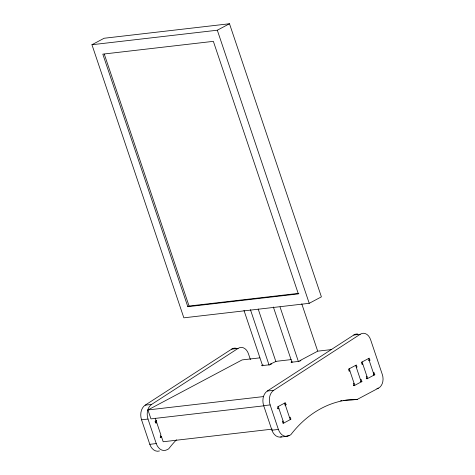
<?xml version="1.0" encoding="UTF-8"?>
<svg xmlns="http://www.w3.org/2000/svg" width="475" height="475" viewBox="0 0 475 475"><rect width="100%" height="100%" fill="white"/><g stroke="black" fill="none" stroke-linecap="round" stroke-linejoin="round"><path stroke-width="0.71" d="M159.469 450.959A10.806 7.962 83.4 0 1 149.803 444.315L141.55 419.793A11.608 8.55 83.4 0 1 145.178 405.157L231.64 349.149A9.904 7.297 83.4 0 1 236.609 348.43M145.178 405.157L151.626 404.409L238.088 348.401A9.904 7.297 83.4 0 1 248.502 353.934L250.396 359.563M281.61 436.822A10.806 7.962 83.4 0 1 271.938 430.184L263.684 405.656A11.608 8.55 83.4 0 1 267.312 391.026L353.78 335.017A9.904 7.297 83.4 0 1 357.723 334.056M267.312 391.026L273.76 390.278L360.228 334.269A9.904 7.297 83.4 0 1 370.637 339.803L382.233 374.264A10.515 7.748 83.4 0 1 378.355 388.206L357.366 399.356A137.691 101.454 83.4 0 0 290.825 434.708L289.032 435.658L286.882 435.907M91.948 44.727L104.12 38.255L229.496 23.75L321.403 296.851L309.225 303.317L183.855 317.828L91.948 44.727L217.318 30.216L229.496 23.75M187.809 306.702L298.359 293.906L213.364 41.343L102.808 54.138L187.809 306.702L189.062 306.037L298.876 293.324M263.702 405.84L150.949 418.885L147.939 409.949L242.119 359.913L259.795 357.871M156.578 420.387L155.367 421.034L156.055 423.065L156.768 422.685L160.96 435.147L160.247 435.527L160.93 437.564M156.239 421.129L154.951 421.812L156.417 421.646L155.26 418.208M263.12 364.913L261.654 365.691L269.889 364.741L271.368 363.957L270.477 364.058L276.183 361.332L291.211 359.593M292.137 361.701L291.027 362.288L299.47 361.315L300.942 360.531L299.838 360.662L317.71 351.168L331.568 349.564M160.176 437.35L161.47 436.668M285.35 405.128L286.069 404.747L285.38 402.711L277.507 406.897L278.19 408.933L278.908 408.553L277.471 408.72M349.885 370.844L349.167 371.224L348.484 369.188L356.363 365.002L357.046 367.038L356.333 367.418M362.769 363.998L362.057 364.378L361.368 362.342L369.259 358.15L369.942 360.187L369.223 360.567M283.1 421.01L282.382 421.39L283.07 423.427L290.943 419.241L290.261 417.204L289.542 417.584M354.077 383.301L353.358 383.681L354.047 385.718L361.926 381.532L361.238 379.495L360.525 379.875M366.967 376.455L366.249 376.835L366.932 378.872L374.817 374.68L374.134 372.649L373.415 373.029M231.64 349.149L238.088 348.401M353.78 335.017L360.228 334.269M368.511 360.353L369.942 360.187M373.386 374.846L374.817 374.68M366.225 378.658L367.65 378.492L362.087 361.962M360.489 381.698L361.926 381.532M353.341 385.504L354.76 385.338L349.202 368.808M147.939 409.949L263.643 396.56M376.924 388.372L378.355 388.206M141.55 419.793L147.998 419.045A11.608 8.55 83.4 0 1 151.626 404.409M263.684 405.656L270.132 404.914A11.608 8.55 83.4 0 1 273.76 390.278M284.638 404.914L286.069 404.747M357.366 399.356L350.924 400.104A137.691 101.454 83.4 0 0 343.318 400.467M155.337 422.851L156.768 422.685M272.252 429.133L163.186 441.756L161.316 436.187M149.803 444.315L156.251 443.567A10.806 7.962 83.4 0 0 166.897 449.795L168.69 448.845A137.691 101.454 83.4 0 1 176.451 439.82M271.938 430.184L278.386 429.436A10.806 7.962 83.4 0 0 289.032 435.658M280.588 437.059L287.037 436.317M368.535 358.536L374.098 375.066M355.644 365.382L361.208 381.912M217.318 30.216L309.225 303.317M301.785 303.869L317.638 350.966M280.036 306.963L298.472 361.748M273.351 307.004L292.024 362.496M258.186 309.011L275.892 361.629M284.679 403.091L290.243 419.621M250.426 309.658L269.099 365.15M278.231 406.517L283.795 423.047M243.978 310.401L262.651 365.892M270.132 404.914L278.386 429.436M104.298 54.174L189.062 306.037M147.998 419.045L156.251 443.567M340.569 400.787A137.691 101.454 83.4 0 1 341.941 400.615"/></g></svg>
